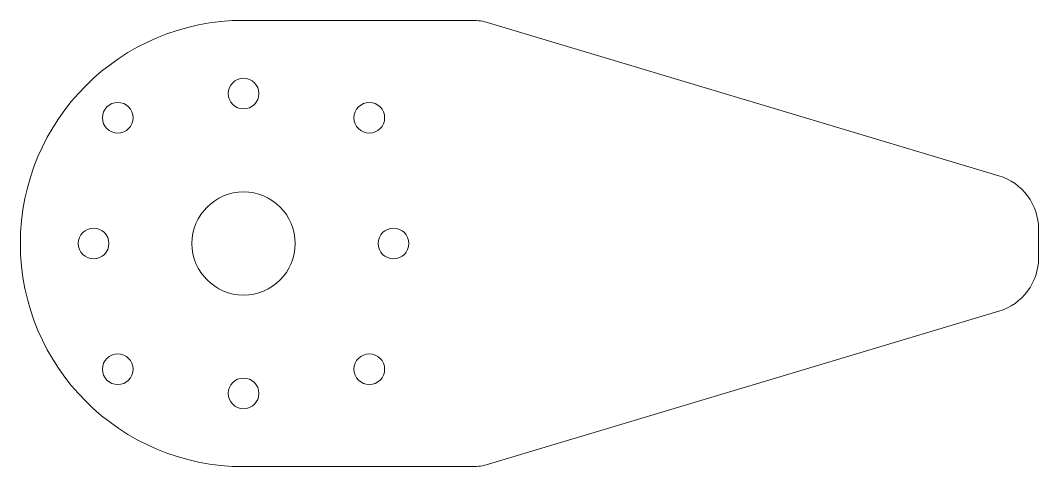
# Model space of a CAD drawing. Header units: millimetres. Extents: x 3 to 76, y 0 to 32.
import ezdxf

# ---------------------------------------------------------------- set-up
doc = ezdxf.new("R2010")
doc.units = ezdxf.units.MM

msp = doc.modelspace()

# ---------------------------------------------------------------- linework, layer by layer
at = {"color": 7, "linetype": 'Continuous', "lineweight": 15}
for p, q in [((35.413, 32), (19, 32)), ((36.562, 31.831), (73.149, 20.855)), ((76, 14.976), (76, 17.024)), ((73.149, 11.145), (36.562, 0.169)), ((19, 0), (35.413, 0))]:
    msp.add_line(p, q, dxfattribs=at)
for centre, radius in [((19, 26.75), 1.1), ((9.984, 25.016), 1.1), ((28.016, 25.016), 1.1), ((19, 16), 3.7), ((8.25, 16), 1.1), ((29.75, 16), 1.1), ((9.984, 6.984), 1.1), ((28.016, 6.984), 1.1), ((19, 5.25), 1.1)]:
    msp.add_circle(centre, radius, dxfattribs=at)
for centre, radius, start, end in [((19, 16), 16, 90, 270), ((35.413, 28), 4, 73.30076, 90), ((72, 17.024), 4, 0, 73.30076), ((72, 14.976), 4, 286.69924, 0), ((35.413, 4), 4, 270, 286.69924)]:
    msp.add_arc(centre, radius, start, end, dxfattribs=at)

doc.saveas('drawing.dxf')
